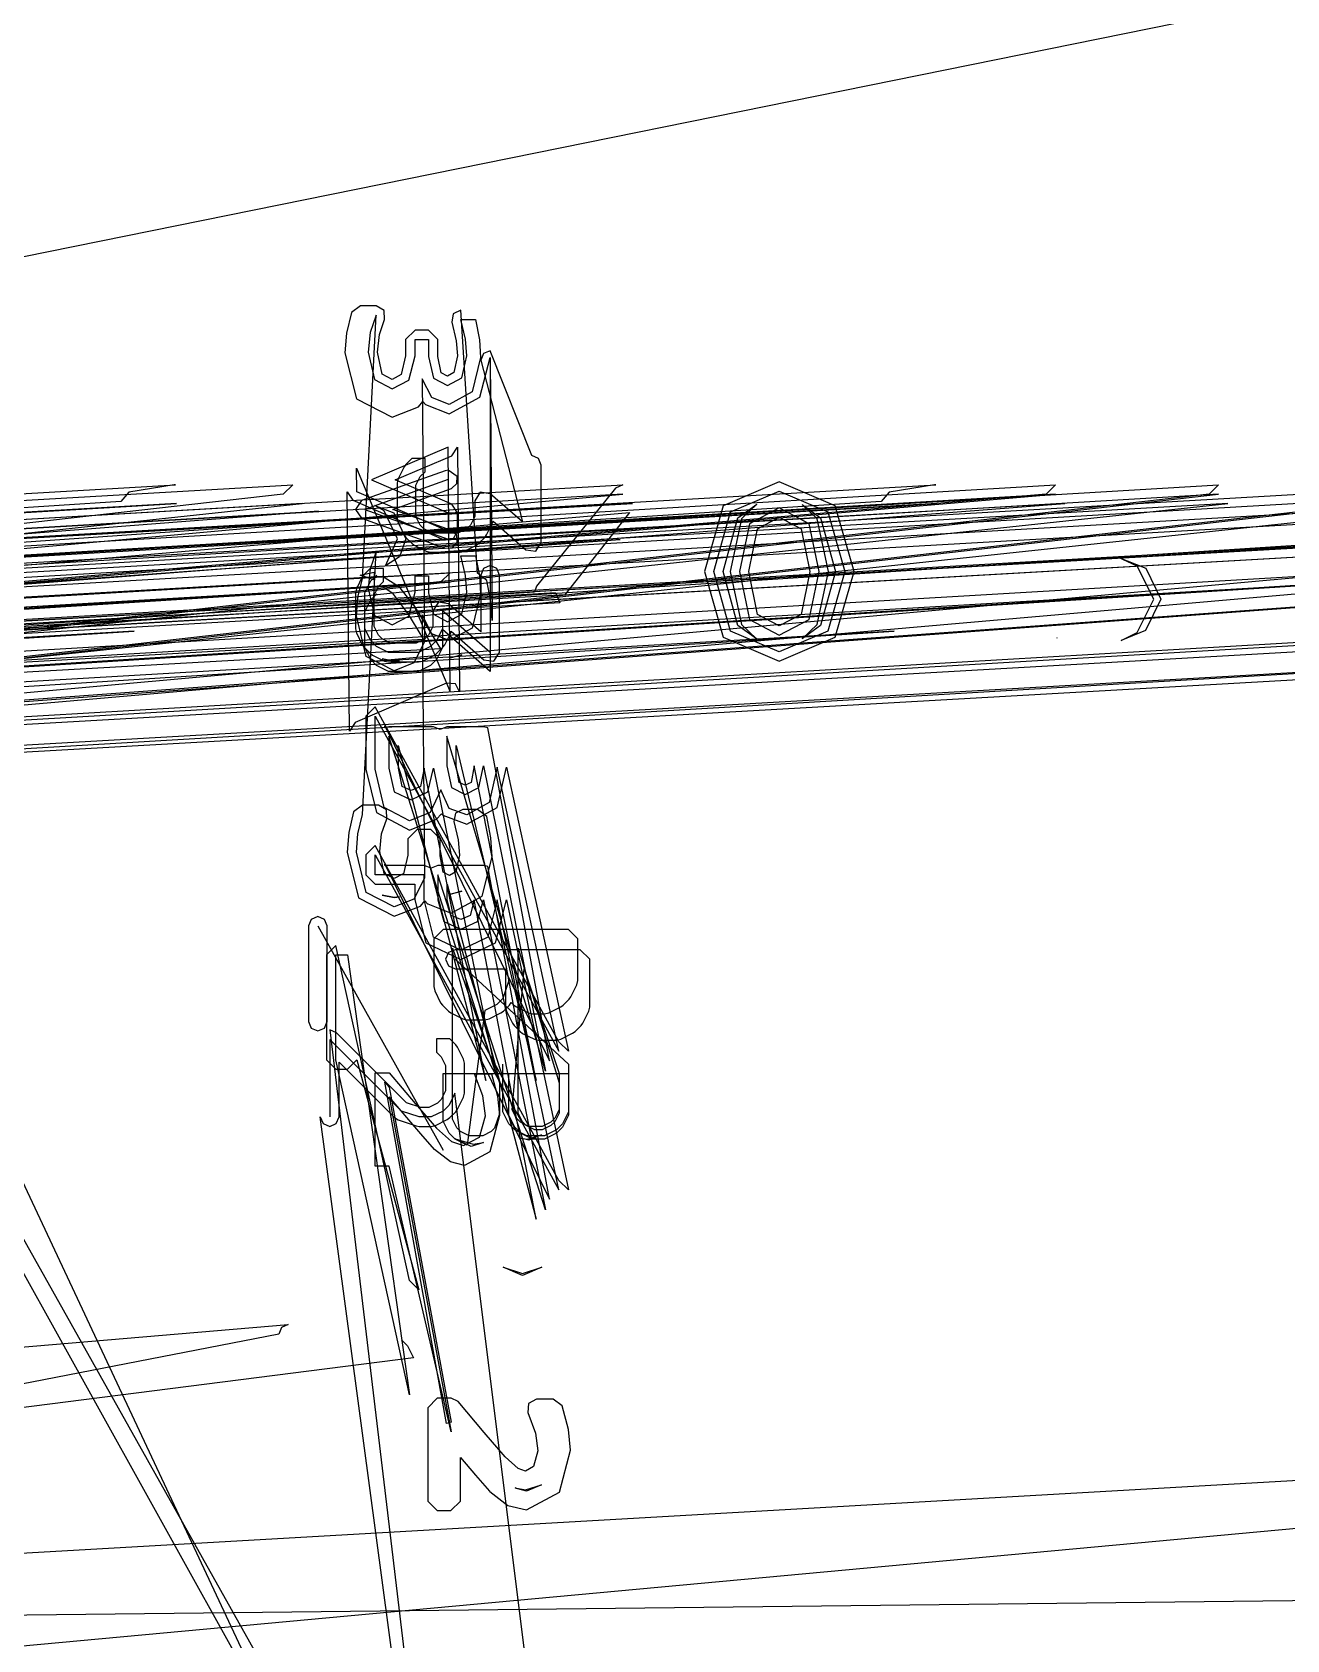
# Model space of a CAD drawing. Extents: x 0 to 334, y -361 to 120.
# Drawn here: x 111.94 to 121.96, y 51.86 to 64.69 of the extents above; entities that cross this region are included whole.
import ezdxf

# ---------------------------------------------------------------- set-up
doc = ezdxf.new("R2010")
doc.units = 0

msp = doc.modelspace()

# ---------------------------------------------------------------- linework, layer by layer
at = {"layer": 'Layer 1'}
for p, q in [((96.89, 81.7422), (317.14, -314.473)), ((96.89, 81.7422), (317.14, -310.473)), ((101.579, 77.4792), (246.92, -232.794)), ((128.07, 66.1792), (91.06, 58.6792)), ((114.563, 62.5057), (114.49122, 62.45246)), ((114.68988, 62.50573), (114.563, 62.5057)), ((114.753777, 62.469985), (114.68988, 62.50573)), ((115.364, 62.472), (115.304048, 62.442055)), ((115.4983, 60.373067), (115.364, 62.472)), ((114.49122, 62.45246), (114.45315, 62.28901)), ((114.57968, 60.331797), (114.69, 62.4307)), ((114.69, 62.4307), (114.64182, 62.29279)), ((114.715, 62.2769), (114.75678, 62.39683)), ((114.75678, 62.39683), (114.753777, 62.469985)), ((115.304048, 62.442055), (115.29196, 62.37614)), ((115.29196, 62.37614), (115.32645, 62.22817)), ((115.36416, 62.39696), (115.481, 62.397)), ((115.40062, 62.24031), (115.36416, 62.39696)), ((115.481, 62.397), (115.51225, 62.23585)), ((114.45315, 62.28901), (114.43982, 62.13164)), ((114.64182, 62.29279), (114.62555, 62.13614)), ((114.7003, 62.13613), (114.71487, 62.27686)), ((114.71487, 62.27686), (114.715, 62.2769)), ((114.999, 62.3123), (114.924, 62.2373)), ((114.924, 62.2373), (114.924, 62.1069)), ((115.107, 62.3123), (114.999, 62.3123)), ((114.99925, 62.10691), (114.999, 62.2373)), ((114.999, 62.2373), (115.107, 62.2373)), ((115.182, 62.2373), (115.107, 62.3123)), ((115.107, 62.2373), (115.107, 62.1009)), ((115.18184, 62.10094), (115.182, 62.2373)), ((115.32645, 62.22817), (115.33718, 62.10694)), ((115.41234, 62.1069), (115.40062, 62.24031)), ((115.51225, 62.23585), (115.52266, 62.09344)), ((114.43982, 62.13164), (114.53191, 61.76519)), ((114.62555, 62.13614), (114.67438, 61.91953)), ((114.73678, 61.96075), (114.7003, 62.13613)), ((114.924, 62.1069), (114.88896, 61.95761)), ((114.95042, 61.91428), (114.99925, 62.10691)), ((115.107, 62.1009), (115.14541, 61.93001)), ((115.20803, 61.97109), (115.18184, 62.10094)), ((115.33718, 62.10694), (115.30936, 61.97382)), ((115.37197, 61.93226), (115.41234, 62.1069)), ((115.52266, 62.09344), (115.45431, 61.82062)), ((115.517, 61.77849), (115.59828, 62.09341)), ((115.544967, 62.125674), (115.523, 62.072641)), ((115.598, 62.147641), (115.544967, 62.125674)), ((115.931, 61.3108), (115.598, 62.147641)), ((115.59828, 62.09341), (115.61496, 59.994507)), ((114.73697, 61.96045), (114.73678, 61.96075)), ((114.81605, 61.91956), (114.73697, 61.96045)), ((114.88896, 61.95761), (114.88847, 61.95691)), ((115.25723, 61.94584), (115.20803, 61.97109)), ((115.30882, 61.973), (115.25723, 61.94584)), ((115.30936, 61.97382), (115.30882, 61.973)), ((115.523, 62.072641), (115.856, 60.782)), ((115.598, 62.072641), (115.598, 59.5893)), ((114.67438, 61.91953), (114.8163, 61.84457)), ((114.88847, 61.95691), (114.81605, 61.91956)), ((114.8163, 61.84457), (114.95042, 61.91428)), ((115.13399, 61.7734), (115.05717, 61.9248)), ((115.05717, 61.9248), (115.07447, 59.825867)), ((115.14541, 61.93001), (115.25739, 61.8708)), ((115.25739, 61.8708), (115.37197, 61.93226)), ((114.53191, 61.76519), (114.81625, 61.61892)), ((114.81625, 61.61892), (115.02567, 61.7012)), ((115.02567, 61.7012), (115.06154, 61.74189)), ((115.06154, 61.74189), (115.08263, 61.71931)), ((115.08263, 61.71931), (115.08294, 61.71901)), ((115.08294, 61.71901), (115.27133, 61.64515)), ((115.27071, 61.72018), (115.13399, 61.7734)), ((115.45431, 61.82062), (115.27071, 61.72018)), ((115.27133, 61.64515), (115.517, 61.77849)), ((115.263, 61.3791), (114.65102, 61.11677)), ((115.27955, 59.426377), (115.263, 61.3791)), ((115.29255, 61.31023), (115.338, 61.37916)), ((115.338, 61.37916), (115.35455, 59.426377)), ((114.53383, 61.0231), (114.533, 61.2105)), ((114.533, 61.2105), (115.27955, 59.426377)), ((115.23944, 61.190893), (114.57278, 60.952797)), ((114.84138, 61.11683), (115.29255, 61.31023)), ((114.91154, 61.221684), (114.86392, 61.126446)), ((114.92559, 61.241176), (114.91154, 61.221684)), ((114.97321, 61.288795), (114.92559, 61.241176)), ((115.07927, 61.288795), (114.97321, 61.288795)), ((115.07927, 61.182729), (115.07927, 61.288795)), ((115.26435, 61.195261), (115.23944, 61.190893)), ((115.3353, 61.145487), (115.26435, 61.195261)), ((115.26435, 61.195261), (115.26435, 61.195261)), ((115.984033, 61.288833), (115.931, 61.3108)), ((116.006, 61.2358), (115.984033, 61.288833)), ((116.00643, 60.6167), (116.006, 61.2358)), ((91.47, 59.8299), (113.089021, 61.078799)), ((92.661504, 59.829846), (114.023145, 61.078799)), ((95.09, 59.8299), (116.656315, 61.078799)), ((97.5368, 59.8299), (119.155752, 61.078804)), ((99.0899, 59.8299), (120.110139, 61.078806)), ((100.456, 59.8299), (121.410009, 61.078806)), ((101.804295, 59.829825), (123.352215, 61.078806)), ((106.107384, 59.852211), (127.93063, 61.101132)), ((113.076841, 61.077803), (112.715147, 61.018272)), ((113.089021, 61.078799), (113.076841, 61.077803)), ((114.023145, 61.078799), (113.948145, 61.003799)), ((115.26467, 61.120262), (114.598, 60.882166)), ((114.65102, 61.11677), (115.263, 60.85444)), ((115.29255, 60.92343), (114.84138, 61.11683)), ((114.86392, 61.126446), (114.856, 61.092905)), ((114.856, 61.092905), (114.856, 60.8072)), ((115.00582, 60.824881), (115.006, 61.0752)), ((115.006, 61.0752), (115.04026, 61.143716)), ((115.04026, 61.143716), (115.07927, 61.182729)), ((115.28989, 61.049631), (115.332448, 61.088154)), ((115.332448, 61.088154), (115.3353, 61.145487)), ((116.656315, 61.078799), (116.597875, 61.050807)), ((117.905525, 61.101124), (117.45845, 60.909106)), ((118.351608, 60.909078), (117.905525, 61.101124)), ((117.905525, 61.101124), (117.905525, 61.101124)), ((119.143572, 61.077808), (118.781878, 61.018277)), ((119.155752, 61.078804), (119.143572, 61.077808)), ((120.110139, 61.078806), (120.035139, 61.003806)), ((121.410009, 61.078806), (121.335009, 61.003806)), ((112.652327, 60.944268), (90.8287, 59.5432)), ((113.948145, 61.003799), (92.1245, 58.5204)), ((94.2035, 58.9727), (116.656315, 61.003799)), ((116.656315, 61.003799), (95.09, 59.7549)), ((118.719058, 60.944273), (96.8954, 59.5432)), ((120.035139, 61.003806), (98.2115, 59.1348)), ((98.286528, 59.134745), (120.110139, 61.003804)), ((120.110139, 61.003804), (99.0899, 59.7549)), ((121.335009, 61.003806), (99.5114, 58.5204)), ((99.5864, 58.5204), (121.410009, 61.003806)), ((121.410009, 61.003806), (100.456, 59.7549)), ((123.277215, 61.003806), (101.454, 58.5204)), ((101.529, 58.5204), (123.352215, 61.003806)), ((123.352215, 61.003806), (101.804, 59.7549)), ((127.428081, 60.944276), (105.604, 59.5267)), ((106.278512, 59.685456), (128.102462, 60.934398)), ((106.939, 58.9727), (129.3916, 61.003807)), ((129.3916, 61.003807), (107.825, 59.7549)), ((112.715147, 61.018272), (112.652327, 60.944268)), ((114.47538, 59.111577), (114.458, 61.0231)), ((114.458, 61.0231), (114.50327, 60.95424)), ((114.50327, 60.95424), (115.23244, 60.63944)), ((114.57278, 60.952797), (114.523019, 60.882166)), ((115.263, 60.7083), (114.53383, 61.0231)), ((114.82099, 60.882166), (115.28989, 61.049631)), ((115.47505, 60.950051), (115.475, 60.8249)), ((115.519064, 61.018341), (115.47505, 60.950051)), ((115.59944, 61.006494), (115.519064, 61.018341)), ((115.856, 60.782), (115.59944, 61.006494)), ((116.597875, 61.050807), (115.968709, 60.268633)), ((117.516475, 60.861586), (117.905525, 61.026124)), ((117.905525, 61.026124), (118.293561, 60.861586)), ((117.905525, 61.026124), (117.905525, 61.026124)), ((118.781878, 61.018277), (118.719058, 60.944273)), ((90.9787, 59.6317), (113.095152, 60.928799)), ((113.095152, 60.928799), (91.395, 59.6799)), ((92.2745, 58.5954), (114.098145, 60.928799)), ((114.098145, 60.928799), (92.3623, 59.6799)), ((114.227801, 60.866547), (92.4042, 59.1794)), ((92.6615, 59.617616), (114.227801, 60.866547)), ((94.8864, 58.9504), (116.710012, 60.858279)), ((94.911885, 59.67992), (116.735497, 60.928799)), ((116.735497, 60.928799), (95.015, 59.6799)), ((97.0454, 59.6317), (119.161883, 60.928804)), ((119.161883, 60.928804), (97.4618, 59.6799)), ((98.361467, 59.237306), (120.185139, 60.928806)), ((120.185139, 60.928806), (98.4375, 59.6799)), ((99.6614, 58.5954), (121.485009, 60.928806)), ((121.485009, 60.928806), (99.7546, 59.6799)), ((101.604, 58.5954), (123.427215, 60.928806)), ((123.427215, 60.928806), (101.763, 59.6799)), ((127.578081, 60.888124), (105.754, 59.6403)), ((105.769433, 59.644885), (127.593514, 60.893842)), ((107.622, 58.9504), (129.44529, 60.858287)), ((107.64749, 59.67992), (129.47078, 60.928807)), ((129.47078, 60.928807), (107.75, 59.6799)), ((114.523019, 60.882166), (114.57278, 60.811535)), ((114.57278, 60.811535), (115.23944, 60.57344)), ((114.598, 60.882166), (115.26467, 60.644071)), ((114.677786, 60.911836), (114.829444, 60.853685)), ((114.75221, 60.87176), (114.677786, 60.911836)), ((114.677786, 60.911836), (114.677786, 60.911836)), ((114.859021, 60.648266), (114.75221, 60.87176)), ((115.28989, 60.714702), (114.82099, 60.882166)), ((114.829444, 60.853685), (114.924822, 60.648266)), ((114.856, 60.8072), (114.86392, 60.773659)), ((115.04008, 60.756365), (115.00582, 60.824881)), ((115.263, 60.85444), (115.263, 60.7083)), ((115.338, 60.8545), (115.29255, 60.92343)), ((115.33717, 60.7083), (115.338, 60.8545)), ((115.475, 60.8249), (115.44074, 60.756384)), ((116.710012, 60.858279), (116.193306, 60.199301)), ((117.458392, 60.909034), (117.307739, 60.385336)), ((117.382739, 60.385336), (117.516475, 60.861586)), ((117.457739, 60.385336), (117.57453, 60.814103)), ((117.45845, 60.909106), (117.458392, 60.909034)), ((117.603825, 60.806236), (117.513409, 60.385336)), ((117.57453, 60.814103), (117.725459, 60.922854)), ((117.603937, 60.806415), (117.603825, 60.806236)), ((117.725459, 60.922854), (117.603937, 60.806415)), ((117.905525, 60.893832), (117.667434, 60.766501)), ((117.725459, 60.922854), (117.725459, 60.922854)), ((117.730993, 60.726685), (117.905525, 60.818832)), ((118.143615, 60.766501), (117.905525, 60.893832)), ((117.905525, 60.893832), (117.905525, 60.893832)), ((117.905525, 60.818832), (118.07989, 60.726951)), ((117.905525, 60.818832), (117.905525, 60.818832)), ((118.087229, 60.922174), (118.235361, 60.814281)), ((118.207156, 60.806345), (118.087229, 60.922174)), ((118.087229, 60.922174), (118.087229, 60.922174)), ((118.298654, 60.385336), (118.207156, 60.806345)), ((118.235361, 60.814281), (118.235654, 60.813923)), ((118.235654, 60.813923), (118.35331, 60.385336)), ((118.293561, 60.861586), (118.42831, 60.385336)), ((118.50331, 60.385336), (118.351608, 60.909078)), ((92.4792, 59.2544), (114.302801, 60.791547)), ((114.302801, 60.791547), (92.6615, 59.5426)), ((114.86392, 60.773659), (114.91154, 60.678421)), ((114.91154, 60.678421), (114.92559, 60.658929)), ((115.07049, 60.725958), (115.04008, 60.756365)), ((115.139, 60.6917), (115.07049, 60.725958)), ((115.34182, 60.691719), (115.139, 60.6917)), ((115.332448, 60.676179), (115.28989, 60.714702)), ((115.303371, 60.645633), (115.33717, 60.7083)), ((115.3353, 60.618846), (115.332448, 60.676179)), ((115.41033, 60.725977), (115.34182, 60.691719)), ((115.44074, 60.756384), (115.41033, 60.725977)), ((115.55589, 60.658905), (115.56994, 60.678397)), ((115.56994, 60.678397), (115.61756, 60.773635)), ((115.61756, 60.773635), (115.62275, 60.787137)), ((115.62275, 60.787137), (115.88204, 60.560257)), ((117.667434, 60.766501), (117.588409, 60.385336)), ((117.663409, 60.385336), (117.730993, 60.726685)), ((118.07989, 60.726951), (118.080235, 60.726401)), ((118.080235, 60.726401), (118.148654, 60.385336)), ((118.223654, 60.385336), (118.143615, 60.766501)), ((94.5238, 59.0254), (116.635012, 60.64108)), ((116.635012, 60.64108), (94.8114, 59.0254)), ((107.259, 59.0254), (129.37029, 60.641086)), ((129.37029, 60.641086), (107.547, 59.0254)), ((114.764649, 60.432914), (114.859021, 60.648266)), ((114.924822, 60.648266), (114.87636, 60.504004)), ((114.92559, 60.658929), (114.97321, 60.61131)), ((114.97321, 60.61131), (114.9927, 60.597261)), ((114.9927, 60.597261), (115.08794, 60.549642)), ((115.08794, 60.549642), (115.12148, 60.541724)), ((115.23244, 60.63944), (115.303371, 60.645633)), ((115.23944, 60.57344), (115.296774, 60.576289)), ((115.296774, 60.576289), (115.3353, 60.618846)), ((115.36, 60.5417), (115.39354, 60.549618)), ((115.39354, 60.549618), (115.48878, 60.597237)), ((115.48878, 60.597237), (115.50827, 60.611286)), ((115.50827, 60.611286), (115.55589, 60.658905)), ((115.88204, 60.560257), (115.962416, 60.54841)), ((115.962416, 60.54841), (116.00643, 60.6167)), ((114.57968, 58.446757), (114.69, 60.5457)), ((114.69, 60.5457), (114.64182, 60.40778)), ((114.87599, 60.503575), (114.764649, 60.432914)), ((114.87636, 60.504004), (114.87599, 60.503575)), ((115.12148, 60.541724), (115.36, 60.5417)), ((115.40062, 60.35531), (115.36416, 60.51196)), ((115.36416, 60.51196), (115.481, 60.5119)), ((115.481, 60.5119), (115.51225, 60.35075)), ((115.598, 60.4334), (115.544967, 60.411433)), ((115.651033, 60.411433), (115.598, 60.4334)), ((115.598, 60.4334), (115.598, 60.4334)), ((120.60603, 60.501304), (120.831495, 60.412613)), ((120.762458, 60.430057), (120.60603, 60.501304)), ((120.60603, 60.501304), (120.60603, 60.501304)), ((120.895357, 60.165408), (120.762458, 60.430057)), ((92.916813, 59.09923), (114.740455, 60.348129)), ((115.203435, 60.301), (93.3798, 58.9165)), ((93.4548, 58.9165), (115.278435, 60.301)), ((94.0009, 59.1271), (115.278435, 60.376)), ((115.278435, 60.301), (94.0009, 59.0521)), ((122.426169, 60.301007), (100.603, 58.9165)), ((100.678, 58.9165), (122.501169, 60.301007)), ((101.224, 59.1271), (122.501169, 60.376007)), ((122.501169, 60.301007), (101.224, 59.0521)), ((114.57854, 60.344284), (114.53092, 60.249046)), ((114.54387, 60.178147), (114.57968, 60.331797)), ((114.56197, 60.357032), (114.673237, 60.381349)), ((114.670759, 60.320483), (114.56197, 60.357032)), ((114.59259, 60.363776), (114.57854, 60.344284)), ((114.64021, 60.411395), (114.59259, 60.363776)), ((114.598, 60.2155), (114.64562, 60.310738)), ((114.64182, 60.40778), (114.62555, 60.25113)), ((114.74627, 60.411395), (114.64021, 60.411395)), ((114.64562, 60.310738), (114.69324, 60.358357)), ((114.673237, 60.381349), (114.670759, 60.320483)), ((114.673237, 60.381349), (114.673237, 60.381349)), ((114.70726, 60.266316), (114.74627, 60.305329)), ((114.740455, 60.348129), (114.868112, 60.270408)), ((114.74627, 60.305329), (114.74627, 60.411395)), ((114.99925, 60.2219), (114.999, 60.3523)), ((114.999, 60.3523), (115.107, 60.3523)), ((115.107, 60.3523), (115.107, 60.2159)), ((115.278435, 60.376), (115.203435, 60.301)), ((115.41234, 60.22189), (115.40062, 60.35531)), ((115.5712, 60.315687), (115.4983, 60.373067)), ((115.51225, 60.35075), (115.52266, 60.20834)), ((115.544967, 60.411433), (115.523, 60.3584)), ((115.523, 60.3584), (115.523, 59.9046)), ((115.60383, 60.147237), (115.5712, 60.315687)), ((115.598, 60.3584), (115.598, 59.7393)), ((115.673, 60.3584), (115.651033, 60.411433)), ((115.67243, 59.7393), (115.673, 60.3584)), ((117.307739, 60.385336), (117.458275, 59.861781)), ((117.516475, 59.909086), (117.382739, 60.385336)), ((117.574532, 59.956568), (117.457739, 60.385336)), ((117.513409, 60.385336), (117.603709, 59.964621)), ((117.588409, 60.385336), (117.667434, 60.004171)), ((117.730996, 60.043984), (117.663409, 60.385336)), ((118.148654, 60.385336), (118.080118, 60.044085)), ((118.143615, 60.004171), (118.223654, 60.385336)), ((118.20719, 59.964381), (118.298654, 60.385336)), ((118.35331, 60.385336), (118.235536, 59.956606)), ((118.42831, 60.385336), (118.293561, 59.909086)), ((118.351616, 59.861604), (118.50331, 60.385336)), ((120.831495, 60.412613), (120.950014, 60.165408)), ((92.919484, 59.018767), (114.743133, 60.26772)), ((115.952149, 60.221625), (94.1285, 58.8115)), ((94.2785, 58.9463), (116.120774, 60.218359)), ((116.193306, 60.199301), (94.8864, 58.9504)), ((107.014, 58.9463), (128.85606, 60.218372)), ((128.92859, 60.199309), (107.622, 58.9504)), ((114.53092, 60.249046), (114.523, 60.215505)), ((114.523, 60.215505), (114.523, 59.9298)), ((114.5315, 60.032737), (114.54387, 60.178147)), ((114.59752, 59.929777), (114.598, 60.2155)), ((114.62555, 60.25113), (114.67438, 60.03452)), ((114.64562, 60.160738), (114.69324, 60.208357)), ((114.67282, 59.947482), (114.673, 60.1978)), ((114.673, 60.1978), (114.70726, 60.266316)), ((114.743133, 60.26772), (114.816081, 60.216392)), ((114.816081, 60.216392), (114.816521, 60.215972)), ((114.816521, 60.215972), (114.929515, 60.06797)), ((114.868112, 60.270408), (114.993743, 60.106697)), ((114.95042, 60.02928), (114.99925, 60.2219)), ((115.107, 60.2159), (115.14541, 60.04501)), ((115.37197, 60.04725), (115.41234, 60.22189)), ((115.52266, 60.20834), (115.45431, 59.93552)), ((115.968709, 60.268633), (115.952149, 60.221625)), ((116.120774, 60.218359), (116.154065, 60.135395)), ((120.762458, 59.900759), (120.895357, 60.165408)), ((120.950014, 60.165408), (120.82897, 59.916036)), ((116.154065, 60.135395), (94.2785, 58.8865)), ((128.88935, 60.135403), (107.014, 58.8865)), ((114.59752, 59.779776), (114.598, 60.0655)), ((114.598, 60.0655), (114.64562, 60.160738)), ((114.67438, 60.03452), (114.8163, 59.95957)), ((114.929515, 60.06797), (114.929877, 60.067376)), ((114.929877, 60.067376), (115.067187, 59.844353)), ((114.993743, 60.106697), (115.201438, 59.769353)), ((115.13399, 59.8883), (115.05717, 60.0397)), ((115.05717, 60.0397), (115.07447, 57.940827)), ((115.14205, 60.072651), (115.142, 59.9475)), ((115.186064, 60.140941), (115.14205, 60.072651)), ((115.14541, 60.04501), (115.25739, 59.98579)), ((115.26644, 60.129094), (115.186064, 60.140941)), ((115.21705, 60.072634), (115.217, 59.9298)), ((115.598, 59.7393), (115.21705, 60.072634)), ((115.25739, 59.98579), (115.37197, 60.04725)), ((115.523, 59.9046), (115.26644, 60.129094)), ((115.60385, 60.147137), (115.60383, 60.147237)), ((115.61496, 59.994507), (115.60385, 60.147137)), ((117.905525, 59.952667), (117.730996, 60.043984)), ((118.080006, 60.043907), (117.905525, 59.952667)), ((118.080118, 60.044085), (118.080006, 60.043907)), ((90.9331, 58.5204), (112.756708, 59.909909)), ((112.756708, 59.909909), (91.2674, 58.661)), ((96.9998, 58.5204), (118.823439, 59.909914)), ((118.823439, 59.909914), (97.3341, 58.661)), ((105.915064, 58.660945), (127.739145, 59.909921)), ((127.739145, 59.909921), (106.63, 58.661)), ((114.523, 59.9298), (114.53092, 59.896259)), ((114.61028, 59.708947), (114.5315, 60.032737)), ((114.64514, 59.834538), (114.59752, 59.929777)), ((114.70708, 59.878965), (114.67282, 59.947482)), ((114.8163, 59.95957), (114.95042, 60.02928)), ((115.142, 59.9475), (115.10774, 59.878983)), ((115.217, 59.9298), (115.16938, 59.834561)), ((115.21705, 59.922633), (115.217, 59.7798)), ((115.598, 59.5893), (115.21705, 59.922633)), ((115.45431, 59.93552), (115.27071, 59.83508)), ((115.28356, 59.896236), (115.28875, 59.909738)), ((115.28875, 59.909738), (115.54804, 59.682857)), ((117.905525, 59.745375), (117.516475, 59.909086)), ((117.724961, 59.848674), (117.574532, 59.956568)), ((117.603709, 59.964621), (117.604054, 59.964071)), ((117.604054, 59.964071), (117.724961, 59.848674)), ((117.667434, 60.004171), (117.905525, 59.877667)), ((117.905525, 59.877667), (118.143615, 60.004171)), ((118.293561, 59.909086), (117.905525, 59.745375)), ((118.087738, 59.849359), (118.20719, 59.964381)), ((118.235478, 59.956534), (118.087738, 59.849359)), ((118.235536, 59.956606), (118.235478, 59.956534)), ((120.82897, 59.916036), (120.633209, 59.837029)), ((115.067187, 59.844353), (93.2, 58.5954)), ((127.702738, 59.844361), (105.744, 58.5954)), ((114.53092, 59.896259), (114.57854, 59.80102)), ((114.57854, 59.80102), (114.59259, 59.781528)), ((114.59259, 59.781528), (114.64021, 59.733909)), ((114.64514, 59.684538), (114.59752, 59.779776)), ((114.69276, 59.786919), (114.64514, 59.834538)), ((114.788, 59.7393), (114.69276, 59.786919)), ((114.73749, 59.848558), (114.70708, 59.878965)), ((114.806, 59.8143), (114.73749, 59.848558)), ((115.00882, 59.814318), (114.806, 59.8143)), ((115.07447, 59.825867), (114.99049, 59.656477)), ((115.07733, 59.848576), (115.00882, 59.814318)), ((115.12176, 59.786942), (115.02652, 59.739323)), ((115.10774, 59.878983), (115.07733, 59.848576)), ((115.16938, 59.834561), (115.12176, 59.786942)), ((115.27071, 59.83508), (115.13399, 59.8883)), ((115.217, 59.7798), (115.16938, 59.684562)), ((115.17427, 59.733886), (115.22189, 59.781505)), ((115.22189, 59.781505), (115.23594, 59.800997)), ((115.23594, 59.800997), (115.28356, 59.896236)), ((117.458275, 59.861781), (117.458568, 59.861423)), ((117.458568, 59.861423), (117.905525, 59.670375)), ((117.905525, 59.670375), (118.351616, 59.861604)), ((120.121311, 59.857734), (120.121972, 59.857527)), ((120.121311, 59.857672), (120.121311, 59.857734)), ((120.121972, 59.857527), (120.121311, 59.857672)), ((120.633209, 59.837029), (120.762458, 59.900759)), ((115.201438, 59.769353), (93.1579, 58.5204)), ((114.83293, 59.595017), (114.61028, 59.708947)), ((114.64021, 59.733909), (114.6597, 59.71986)), ((114.69276, 59.636919), (114.64514, 59.684538)), ((114.6597, 59.71986), (114.75494, 59.672241)), ((114.83293, 59.670017), (114.73801, 59.689447)), ((114.73801, 59.689447), (114.83293, 59.670667)), ((114.75494, 59.672241), (114.78848, 59.664323)), ((115.02652, 59.739323), (114.788, 59.7393)), ((114.78848, 59.664323), (115.026, 59.6643)), ((114.87566, 59.674567), (114.83293, 59.670017)), ((114.83293, 59.670667), (114.87566, 59.674567)), ((114.99049, 59.656477), (114.83293, 59.595017)), ((114.87566, 59.674567), (114.87566, 59.674567)), ((115.026, 59.6643), (115.05954, 59.672218)), ((115.05954, 59.672218), (115.15478, 59.719837)), ((115.16938, 59.684562), (115.12176, 59.636943)), ((115.15478, 59.719837), (115.17427, 59.733886)), ((115.28801, 59.696247), (115.27187, 59.696917)), ((115.27187, 59.696917), (115.27434, 59.696907)), ((115.27434, 59.696907), (115.37139, 59.720637)), ((115.37139, 59.720637), (115.28801, 59.696247)), ((115.37139, 59.720637), (115.37139, 59.720637)), ((115.54804, 59.682857), (115.628416, 59.67101)), ((115.628416, 59.67101), (115.67243, 59.7393)), ((114.788, 59.5893), (114.69276, 59.636919)), ((115.02652, 59.589324), (114.788, 59.5893)), ((115.12176, 59.636943), (115.02652, 59.589324)), ((115.24982, 59.495237), (114.52065, 59.180437)), ((115.320751, 59.489044), (115.24982, 59.495237)), ((115.35455, 59.426377), (115.320751, 59.489044)), ((114.682, 59.3058), (114.607, 59.2308)), ((116.14758, 56.6329), (114.682, 59.3058)), ((114.52065, 59.180437), (114.47538, 59.111577)), ((114.607, 59.2308), (114.607, 58.8089)), ((114.68199, 58.80896), (114.682, 59.2308)), ((114.682, 59.2308), (116.14758, 56.5579)), ((114.75693, 59.13911), (114.757, 59.1558)), ((114.79, 59.1468), (114.75693, 59.13911)), ((114.757, 59.1558), (116.07258, 56.4829)), ((115.14623, 59.1468), (114.79, 59.1468)), ((115.19962, 59.12447), (115.14623, 59.1468)), ((115.253, 59.1468), (115.19962, 59.12447)), ((115.54592, 59.14679), (115.253, 59.1468)), ((115.579, 59.1391), (115.54592, 59.14679)), ((116.07258, 56.4829), (115.579, 59.1391)), ((115.63976, 56.39891), (114.79, 59.0718)), ((114.79, 59.0718), (114.79, 58.8168)), ((116.0395, 56.39891), (115.253, 59.0718)), ((115.253, 59.0718), (115.253, 58.8365)), ((114.86588, 58.8168), (114.865, 58.9968)), ((114.865, 58.9968), (115.56476, 56.32391)), ((115.32803, 58.8365), (115.328, 58.9968)), ((115.328, 58.9968), (115.9645, 56.32391)), ((114.607, 58.8089), (114.69045, 58.46287)), ((114.75296, 58.50437), (114.68199, 58.80896)), ((114.79, 58.8168), (114.83362, 58.62712)), ((114.89563, 58.67058), (114.86588, 58.8168)), ((115.072, 58.8168), (115.04225, 58.67056)), ((115.56476, 56.32391), (115.072, 58.8168)), ((115.1025, 58.62712), (115.14612, 58.8168)), ((115.14612, 58.8168), (115.63976, 56.39891)), ((115.253, 58.8365), (115.28881, 58.66335)), ((115.35222, 58.70346), (115.32803, 58.8365)), ((115.471, 58.8365), (115.44647, 58.70393)), ((115.9645, 56.32391), (115.471, 58.8365)), ((115.50952, 58.66335), (115.54597, 58.8365)), ((115.54597, 58.8365), (116.0395, 56.39891)), ((115.654, 58.8247), (115.5915, 58.54451)), ((116.14758, 56.5579), (115.654, 58.8247)), ((115.65481, 58.50423), (115.72901, 58.82464)), ((115.72901, 58.82464), (116.22258, 56.5579)), ((114.83362, 58.62712), (114.96839, 58.56494)), ((114.96927, 58.63994), (114.89563, 58.67058)), ((114.96839, 58.56494), (115.1025, 58.62712)), ((115.04168, 58.66976), (114.96927, 58.63994)), ((115.04225, 58.67056), (115.04168, 58.66976)), ((115.20608, 58.64446), (115.11884, 58.46265)), ((115.27184, 58.4965), (115.20608, 58.64446)), ((115.28881, 58.66335), (115.39949, 58.6059)), ((115.39952, 58.6809), (115.35222, 58.70346)), ((115.39949, 58.6059), (115.50952, 58.66335)), ((115.44622, 58.70354), (115.39952, 58.6809)), ((115.44647, 58.70393), (115.44622, 58.70354)), ((114.58, 58.5218), (114.50822, 58.46856)), ((114.70675, 58.5218), (114.58, 58.5218)), ((114.770647, 58.486055), (114.70675, 58.5218)), ((114.95413, 58.39733), (114.75296, 58.50437)), ((115.41376, 58.44612), (115.27184, 58.4965)), ((115.5915, 58.54451), (115.41376, 58.44612)), ((115.41377, 58.37106), (115.65481, 58.50423)), ((114.50822, 58.46856), (114.47015, 58.3051)), ((114.54387, 58.293097), (114.57968, 58.446757)), ((114.69045, 58.46287), (114.95414, 58.32227)), ((114.73187, 58.29297), (114.77365, 58.4129)), ((114.77365, 58.4129), (114.770647, 58.486055)), ((115.11884, 58.46265), (114.95413, 58.39733)), ((114.95414, 58.32227), (115.17141, 58.40909)), ((115.17141, 58.40909), (115.20921, 58.45322)), ((115.20921, 58.45322), (115.22004, 58.44221)), ((115.22004, 58.44221), (115.41377, 58.37106)), ((115.321048, 58.458155), (115.30896, 58.39224)), ((115.30896, 58.39224), (115.34345, 58.24427)), ((115.381, 58.4881), (115.321048, 58.458155)), ((115.4983, 58.488027), (115.381, 58.4881)), ((115.5712, 58.430647), (115.4983, 58.488027)), ((115.60383, 58.262197), (115.5712, 58.430647)), ((114.47015, 58.3051), (114.45682, 58.14774)), ((114.5315, 58.147697), (114.54387, 58.293097)), ((114.7173, 58.15223), (114.73187, 58.29296)), ((114.73187, 58.29296), (114.73187, 58.29297)), ((115.016, 58.3284), (114.941, 58.2534)), ((114.941, 58.2534), (114.941, 58.123)), ((115.124, 58.3284), (115.016, 58.3284)), ((115.199, 58.2534), (115.124, 58.3284)), ((115.19839, 58.11697), (115.199, 58.2534)), ((115.34345, 58.24427), (115.343, 58.2442)), ((115.343, 58.2442), (115.343, 58.2442)), ((115.343, 58.2442), (115.35373, 58.12296)), ((115.60385, 58.262097), (115.60383, 58.262197)), ((115.61496, 58.109467), (115.60385, 58.262097)), ((114.45682, 58.14774), (114.54891, 57.78128)), ((114.61028, 57.823897), (114.5315, 58.147697)), ((114.682, 58.2), (114.607, 58.125)), ((114.607, 58.125), (114.607, 57.966)), ((116.14758, 55.52709), (114.682, 58.2)), ((114.682, 57.966), (114.682, 58.125)), ((114.682, 58.125), (116.14758, 55.45209)), ((114.75378, 57.97684), (114.7173, 58.15223)), ((114.941, 58.123), (114.90596, 57.97372)), ((115.22458, 57.98712), (115.19839, 58.11697)), ((115.35373, 58.12296), (115.3259, 57.98984)), ((115.534, 57.79459), (115.61528, 58.10951)), ((115.61528, 58.10951), (115.61496, 58.109467)), ((114.757, 58.041), (114.757, 58.05)), ((114.757, 58.05), (116.07258, 55.37709)), ((115.07293, 58.041), (114.757, 58.041)), ((115.12696, 58.018), (115.07293, 58.041)), ((115.181, 58.041), (115.12696, 58.018)), ((115.54592, 58.04099), (115.181, 58.041)), ((115.27378, 57.96186), (115.22458, 57.98712)), ((115.32537, 57.98902), (115.27378, 57.96186)), ((115.3259, 57.98984), (115.32537, 57.98902)), ((115.579, 58.0333), (115.54592, 58.04099)), ((116.07258, 55.37709), (115.579, 58.0333)), ((114.607, 57.966), (114.682, 57.891)), ((115.073, 57.966), (114.682, 57.966)), ((114.682, 57.891), (114.998, 57.891)), ((114.75397, 57.97656), (114.75378, 57.97684)), ((114.83305, 57.93567), (114.75397, 57.97656)), ((114.90547, 57.97302), (114.83305, 57.93567)), ((114.90596, 57.97372), (114.90547, 57.97302)), ((115.07447, 57.940827), (114.99049, 57.771437)), ((114.998, 57.891), (114.998, 57.7661)), ((115.07262, 57.7661), (115.073, 57.966)), ((116.0395, 55.2931), (115.181, 57.966)), ((115.181, 57.966), (115.181, 57.7661)), ((115.25577, 57.7661), (115.256, 57.891)), ((115.256, 57.891), (115.9645, 55.2181)), ((114.54891, 57.78128), (114.54891, 57.78128)), ((114.54891, 57.78128), (114.83325, 57.63502)), ((114.83293, 57.709977), (114.61028, 57.823897)), ((114.83293, 57.784977), (114.738, 57.804407)), ((114.738, 57.804407), (114.83293, 57.785627)), ((114.87566, 57.789527), (114.83293, 57.784977)), ((114.83293, 57.785627), (114.87566, 57.789527)), ((114.99049, 57.771437), (114.83293, 57.709977)), ((114.87566, 57.789527), (114.87566, 57.789527)), ((114.998, 57.7661), (115.086, 57.42358)), ((115.04267, 57.7173), (115.07854, 57.75799)), ((115.14618, 57.46781), (115.07262, 57.7661)), ((115.07854, 57.75799), (115.09963, 57.73541)), ((115.09963, 57.73541), (115.09994, 57.73511)), ((115.09994, 57.73511), (115.28833, 57.66125)), ((115.181, 57.7661), (115.22853, 57.59452)), ((115.28731, 57.6408), (115.25577, 57.7661)), ((115.28801, 57.811207), (115.272, 57.811867)), ((115.272, 57.811867), (115.27434, 57.811857)), ((115.27434, 57.811857), (115.37135, 57.835567)), ((115.37135, 57.835567), (115.28801, 57.811207)), ((115.28833, 57.66125), (115.534, 57.79459)), ((115.37135, 57.835567), (115.37135, 57.835567)), ((115.471, 57.7661), (115.43946, 57.6408)), ((115.9645, 55.2181), (115.471, 57.7661)), ((115.49871, 57.59452), (115.54623, 57.7661)), ((115.54623, 57.7661), (116.0395, 55.2931)), ((115.654, 57.7661), (115.57978, 57.46781)), ((115.6407, 57.42355), (115.72938, 57.7661)), ((116.14758, 55.45209), (115.654, 57.7661)), ((115.72938, 57.7661), (116.22258, 55.45209)), ((114.169727, 57.610943), (114.14776, 57.55791)), ((114.22276, 57.63291), (114.169727, 57.610943)), ((114.223, 57.6329), (114.22276, 57.63291)), ((114.276033, 57.610933), (114.223, 57.6329)), ((114.298, 57.5579), (114.276033, 57.610933)), ((114.83325, 57.63502), (115.04267, 57.7173)), ((115.36371, 57.60892), (115.28731, 57.6408)), ((115.43946, 57.6408), (115.36371, 57.60892)), ((114.14776, 57.55791), (114.148, 56.796)), ((114.22276, 57.55791), (115.223, 55.7686)), ((114.298, 56.796), (114.298, 57.5579)), ((115.36363, 57.36628), (115.14618, 57.46781)), ((115.22281, 57.5305), (115.14781, 57.4555)), ((115.747, 57.5305), (115.22281, 57.5305)), ((115.22853, 57.59452), (115.36394, 57.53392)), ((115.57978, 57.46781), (115.36363, 57.36628)), ((115.36394, 57.53392), (115.49871, 57.59452)), ((116.223, 57.5305), (115.747, 57.5305)), ((116.298, 57.4555), (116.223, 57.5305)), ((114.368, 57.4019), (114.293, 57.3269)), ((114.95422, 54.72902), (114.368, 57.4019)), ((115.086, 57.42358), (115.08583, 57.4238)), ((115.08583, 57.4238), (115.36401, 57.29128)), ((115.14781, 57.4555), (115.148, 57.0745)), ((115.265207, 57.345443), (115.24324, 57.29241)), ((115.31824, 57.36741), (115.265207, 57.345443)), ((115.29781, 57.3805), (115.672, 56.3055)), ((115.29782, 56.017281), (115.29781, 57.3805)), ((115.795, 57.3674), (115.31824, 57.36741)), ((115.36401, 57.29128), (115.6407, 57.42355)), ((116.318, 57.3674), (115.795, 57.3674)), ((115.82162, 57.3805), (116.148, 56.3055)), ((115.82182, 56.064881), (115.82162, 57.3805)), ((116.29848, 57.122176), (116.298, 57.4555)), ((116.393, 57.2924), (116.318, 57.3674)), ((114.293, 57.3269), (114.293, 56.4895)), ((114.368, 56.4895), (114.368, 57.3269)), ((114.368, 57.3269), (114.461, 57.3269)), ((114.461, 57.3269), (114.95422, 53.81659)), ((115.24324, 57.29241), (115.265207, 57.239377)), ((115.265207, 57.239377), (115.31824, 57.21741)), ((115.31824, 57.29241), (116.223, 56.4555)), ((115.31824, 57.21741), (115.72, 57.2174)), ((115.72, 57.2174), (115.72, 56.9114)), ((115.77482, 56.092281), (115.86943, 57.21741)), ((115.86943, 57.21741), (116.148, 56.3805)), ((116.39348, 56.911476), (116.393, 57.2924)), ((115.74662, 57.122167), (115.699, 56.97931)), ((116.24294, 56.993397), (116.29056, 57.088635)), ((116.29056, 57.088635), (116.29848, 57.122176)), ((115.148, 57.0745), (115.15592, 57.040959)), ((115.15592, 57.040959), (115.20354, 56.945721)), ((115.699, 56.97931), (115.65138, 56.931691)), ((116.18127, 56.926285), (116.22889, 56.973904)), ((116.22889, 56.973904), (116.24294, 56.993397)), ((115.20354, 56.945721), (115.21759, 56.926229)), ((115.21759, 56.926229), (115.26521, 56.87861)), ((115.26521, 56.87861), (115.2847, 56.864561)), ((115.2847, 56.864561), (115.37994, 56.816942)), ((115.55614, 56.884072), (115.414, 55.8091)), ((115.65138, 56.931691), (115.55614, 56.884072)), ((115.58955, 56.817018), (115.68478, 56.864637)), ((115.68478, 56.864637), (115.70428, 56.878686)), ((115.70428, 56.878686), (115.75189, 56.926305)), ((115.72, 56.9114), (115.72792, 56.877859)), ((115.72792, 56.877859), (115.77554, 56.782621)), ((115.75189, 56.926305), (115.767, 56.947994)), ((115.767, 56.947994), (115.78869, 56.926305)), ((115.78869, 56.926305), (115.80818, 56.912256)), ((115.80818, 56.912256), (115.90342, 56.864637)), ((115.90342, 56.864637), (115.93696, 56.856719)), ((115.93696, 56.856719), (116.033, 56.8567)), ((116.033, 56.8567), (116.06655, 56.864618)), ((116.06655, 56.864618), (116.16178, 56.912237)), ((116.16178, 56.912237), (116.18127, 56.926285)), ((116.33794, 56.782697), (116.38556, 56.877935)), ((116.38556, 56.877935), (116.39348, 56.911476)), ((114.148, 56.796), (114.169967, 56.742967)), ((114.169967, 56.742967), (114.223, 56.721)), ((114.223, 56.721), (114.276033, 56.742967)), ((114.276033, 56.742967), (114.298, 56.796)), ((114.37157, 56.70618), (114.3188, 56.728136)), ((114.3188, 56.728136), (115.03257, 50.76294)), ((114.93048, 56.147271), (114.37157, 56.70618)), ((115.37994, 56.816942), (115.41348, 56.809024)), ((115.41348, 56.809024), (115.556, 56.8091)), ((115.556, 56.8091), (115.58955, 56.817018)), ((115.77554, 56.782621), (115.78959, 56.763129)), ((115.78959, 56.763129), (115.83721, 56.71551)), ((115.83721, 56.71551), (115.8567, 56.701461)), ((115.8567, 56.701461), (115.95194, 56.653842)), ((116.16155, 56.653918), (116.25678, 56.701537)), ((116.25678, 56.701537), (116.27627, 56.715585)), ((116.27627, 56.715585), (116.32389, 56.763204)), ((116.32389, 56.763204), (116.33794, 56.782697)), ((114.31871, 56.653147), (114.318, 56.0341)), ((114.89014, 56.081719), (114.31871, 56.653147)), ((115.27579, 56.658491), (115.16973, 56.658489)), ((115.16973, 56.658489), (115.16973, 56.552423)), ((115.32341, 56.610872), (115.27579, 56.658491)), ((115.33746, 56.591379), (115.32341, 56.610872)), ((115.38508, 56.496141), (115.33746, 56.591379)), ((115.95194, 56.653842), (115.98548, 56.645924)), ((115.98548, 56.645924), (116.128, 56.646)), ((116.128, 56.646), (116.16155, 56.653918)), ((116.22258, 56.5579), (116.14758, 56.6329)), ((114.293, 56.4895), (114.368, 56.4145)), ((114.95422, 53.81659), (114.368, 56.4895)), ((114.393, 56.0341), (114.393, 56.472)), ((114.393, 56.472), (114.8364, 56.028605)), ((114.461, 56.4145), (114.536, 56.4895)), ((114.536, 56.4895), (115.02922, 54.65402)), ((115.16973, 56.552423), (115.20874, 56.513411)), ((115.20874, 56.513411), (115.243, 56.444895)), ((115.243, 56.444895), (115.243, 56.2422)), ((115.393, 56.4626), (115.38508, 56.496141)), ((115.39348, 56.224576), (115.393, 56.4626)), ((115.69952, 56.074576), (115.699, 56.4555)), ((116.223, 56.4555), (116.223, 56.0745)), ((114.368, 56.4145), (114.461, 56.4145)), ((114.682, 55.641), (114.682, 56.3872)), ((114.682, 56.3872), (114.793, 56.3872)), ((114.793, 56.3872), (115.00068, 56.14085)), ((115.22352, 55.999576), (115.223, 56.3805)), ((115.223, 56.3805), (116.223, 56.3805)), ((115.53974, 56.20224), (115.47464, 56.37933)), ((115.47464, 56.37933), (115.608, 56.3793)), ((115.608, 56.3793), (115.65618, 56.19985)), ((115.74652, 56.047176), (115.747, 56.3805)), ((116.148, 56.3805), (116.148, 56.0922)), ((116.223, 56.3805), (116.223, 56.0472)), ((115.25057, 53.58897), (114.757, 56.3122)), ((114.757, 56.3122), (114.758, 56.3122)), ((114.758, 56.3122), (114.79304, 56.27092)), ((114.79304, 56.27092), (115.2867, 53.598)), ((115.0455, 55.89841), (114.79355, 56.19591)), ((114.79355, 56.19591), (115.28625, 53.52302)), ((115.243, 56.2422), (115.20874, 56.173684)), ((115.318, 56.2245), (115.27038, 56.129262)), ((116.03231, 50.497475), (115.318, 56.2245)), ((115.33794, 56.095797), (115.38556, 56.191035)), ((115.38556, 56.191035), (115.39348, 56.224576)), ((115.56123, 56.04404), (115.53974, 56.20224)), ((115.65618, 56.19985), (115.67245, 56.04716)), ((115.672, 56.3055), (115.672, 56.0593)), ((116.148, 56.3055), (116.148, 56.0649)), ((115.033, 56.0341), (114.89014, 56.081719)), ((115.045, 56.1091), (114.93048, 56.147271)), ((115.00068, 56.14085), (115.1693, 55.94409)), ((115.10982, 56.109019), (115.045, 56.1091)), ((115.17834, 56.143277), (115.10982, 56.109019)), ((115.22276, 56.081643), (115.12752, 56.034024)), ((115.20874, 56.173684), (115.17834, 56.143277)), ((115.27038, 56.129262), (115.22276, 56.081643)), ((115.27627, 56.028685), (115.32389, 56.076304)), ((115.32389, 56.076304), (115.33794, 56.095797)), ((115.672, 56.0593), (115.63383, 55.944786)), ((115.74714, 55.979338), (115.69952, 56.074576)), ((115.80908, 56.023765), (115.77482, 56.092281)), ((115.85608, 55.996365), (115.82182, 56.064881)), ((116.148, 56.0922), (116.11374, 56.023684)), ((116.148, 56.0649), (116.11374, 55.996384)), ((116.223, 56.0745), (116.17538, 55.979262)), ((114.95731, 50.687951), (114.243, 56.0341)), ((114.243, 56.0341), (114.264967, 55.981067)), ((114.264967, 55.981067), (114.318, 55.9591)), ((114.318, 55.9591), (114.371033, 55.981067)), ((114.371033, 55.981067), (114.393, 56.0341)), ((114.8364, 56.028605), (114.86571, 56.010487)), ((114.86571, 56.010487), (115.00857, 55.962868)), ((115.00857, 55.962868), (115.03229, 55.959019)), ((115.03229, 55.959019), (115.128, 55.9591)), ((115.12752, 56.034024), (115.033, 56.0341)), ((115.128, 55.9591), (115.16155, 55.967018)), ((115.16155, 55.967018), (115.25678, 56.014637)), ((115.1693, 55.94409), (115.28909, 55.83783)), ((115.27114, 55.904338), (115.22352, 55.999576)), ((115.25678, 56.014637), (115.27627, 56.028685)), ((115.33208, 55.948765), (115.29782, 56.017281)), ((115.36249, 55.918358), (115.33208, 55.948765)), ((115.5124, 55.87325), (115.56123, 56.04404)), ((115.67245, 56.04716), (115.59693, 55.75595)), ((115.63383, 55.944786), (115.60734, 55.918292)), ((115.79414, 55.951938), (115.74652, 56.047176)), ((115.79476, 55.931719), (115.74714, 55.979338)), ((115.84176, 55.904319), (115.79414, 55.951938)), ((115.89, 55.8841), (115.79476, 55.931719)), ((115.83949, 55.993358), (115.80908, 56.023765)), ((115.908, 55.9591), (115.83949, 55.993358)), ((115.88649, 55.965958), (115.85608, 55.996365)), ((115.955, 55.9317), (115.88649, 55.965958)), ((116.01482, 55.959019), (115.908, 55.9591)), ((116.01482, 55.931719), (115.955, 55.9317)), ((116.08334, 55.993277), (116.01482, 55.959019)), ((116.08334, 55.965977), (116.01482, 55.931719)), ((116.12776, 55.931643), (116.03252, 55.884024)), ((116.11374, 56.023684), (116.08334, 55.993277)), ((116.11374, 55.996384), (116.08334, 55.965977)), ((116.17538, 55.979262), (116.12776, 55.931643)), ((116.17538, 55.951962), (116.12776, 55.904343)), ((116.223, 56.0472), (116.17538, 55.951962)), ((115.15488, 55.77327), (115.0455, 55.89841)), ((115.31876, 55.856719), (115.27114, 55.904338)), ((115.28909, 55.83783), (115.3861, 55.80714)), ((115.44771, 55.79941), (115.31822, 55.85985)), ((115.31822, 55.85985), (115.46203, 55.81705)), ((115.414, 55.8091), (115.31876, 55.856719)), ((115.431, 55.8841), (115.36249, 55.918358)), ((115.3861, 55.80714), (115.5124, 55.87325)), ((115.53882, 55.884034), (115.431, 55.8841)), ((115.54528, 55.83011), (115.44771, 55.79941)), ((115.46203, 55.81705), (115.54528, 55.83011)), ((115.60734, 55.918292), (115.53882, 55.884034)), ((115.54528, 55.83011), (115.54528, 55.83011)), ((115.90734, 55.8482), (115.82934, 55.86781)), ((115.82934, 55.86781), (115.89302, 55.85798)), ((115.937, 55.8567), (115.84176, 55.904319)), ((116.03252, 55.884024), (115.89, 55.8841)), ((115.89302, 55.85798), (116.0077, 55.89184)), ((116.0077, 55.89184), (115.90734, 55.8482)), ((116.03252, 55.856724), (115.937, 55.8567)), ((116.0077, 55.89184), (116.0077, 55.89184)), ((116.12776, 55.904343), (116.03252, 55.856724)), ((115.28118, 55.67489), (115.15488, 55.77327)), ((115.39511, 55.64734), (115.28118, 55.67489)), ((115.59693, 55.75595), (115.39511, 55.64734)), ((114.793, 55.641), (114.682, 55.641)), ((115.28625, 53.52302), (114.793, 55.641)), ((116.22258, 55.45209), (116.14758, 55.52709)), ((115.85721, 54.76837), (115.70235, 54.83638)), ((115.70235, 54.83638), (115.85721, 54.78601)), ((116.00988, 54.83519), (115.85721, 54.76837)), ((115.85721, 54.78601), (116.00988, 54.83519)), ((116.00988, 54.83519), (116.00988, 54.83519)), ((115.02922, 54.65402), (114.95422, 54.72902)), ((113.911056, 54.302466), (108.295, 53.2078)), ((108.3698, 53.901836), (113.986316, 54.377455)), ((113.933121, 54.355582), (113.911056, 54.302466)), ((113.986316, 54.377455), (113.933121, 54.355582)), ((114.890816, 54.254847), (114.938436, 54.207228)), ((114.938436, 54.207228), (114.986056, 54.11199)), ((114.986056, 54.11199), (109.37, 53.3983)), ((115.176, 53.7893), (115.101, 53.7143)), ((115.28636, 53.78927), (115.176, 53.7893)), ((115.34334, 53.76304), (115.28636, 53.78927)), ((115.55159, 53.51601), (115.34334, 53.76304)), ((115.968, 53.7814), (115.904822, 53.74681)), ((116.1007, 53.78141), (115.968, 53.7814)), ((116.17188, 53.73006), (116.1007, 53.78141)), ((115.101, 53.7143), (115.101, 52.9681)), ((115.904822, 53.74681), (115.89991, 53.67495)), ((115.89991, 53.67495), (115.96049, 53.51052)), ((116.22249, 53.54132), (116.17188, 53.73006)), ((115.2867, 53.598), (115.25057, 53.58897)), ((115.71729, 53.32255), (115.55159, 53.51601)), ((115.96049, 53.51052), (115.97959, 53.37111)), ((116.24015, 53.37427), (116.22249, 53.54132)), ((115.97959, 53.37111), (115.94568, 53.24522)), ((116.15096, 53.04024), (116.2399, 53.37427)), ((116.2399, 53.37427), (116.24015, 53.37427)), ((102.676653, 52.027982), (124.500714, 53.276954)), ((115.361, 52.9681), (115.361, 53.3181)), ((115.361, 53.3181), (115.48086, 53.17688)), ((115.7176, 53.32222), (115.71729, 53.32255)), ((115.82163, 53.22885), (115.7176, 53.32222)), ((115.94543, 53.24488), (115.87946, 53.20921)), ((115.94568, 53.24522), (115.94543, 53.24488)), ((115.48086, 53.17688), (115.48103, 53.17668)), ((115.48103, 53.17668), (115.59322, 53.04844)), ((115.82199, 53.22863), (115.82163, 53.22885)), ((115.87946, 53.20921), (115.82199, 53.22863)), ((115.59322, 53.04844), (115.59477, 53.04688)), ((115.59477, 53.04688), (115.73979, 52.93506)), ((115.80748, 53.06905), (115.79851, 53.07393)), ((115.79851, 53.07393), (115.87935, 53.05922)), ((115.80794, 53.06882), (115.80748, 53.06905)), ((115.88781, 53.04945), (115.80794, 53.06882)), ((115.87935, 53.05922), (116.00733, 53.09943)), ((115.88756, 52.89945), (116.15096, 53.04024)), ((116.00733, 53.09943), (115.88781, 53.04945)), ((116.00733, 53.09943), (116.00733, 53.09943)), ((124.426061, 52.973286), (102.602, 50.953)), ((115.101, 52.9681), (115.176, 52.8931)), ((115.176, 52.8931), (115.286, 52.8931)), ((115.286, 52.8931), (115.361, 52.9681)), ((115.73979, 52.93506), (115.88756, 52.89945)), ((124.501061, 52.201974), (102.677, 51.953))]:
    msp.add_line(p, q, dxfattribs=at)

doc.saveas('drawing.dxf')
